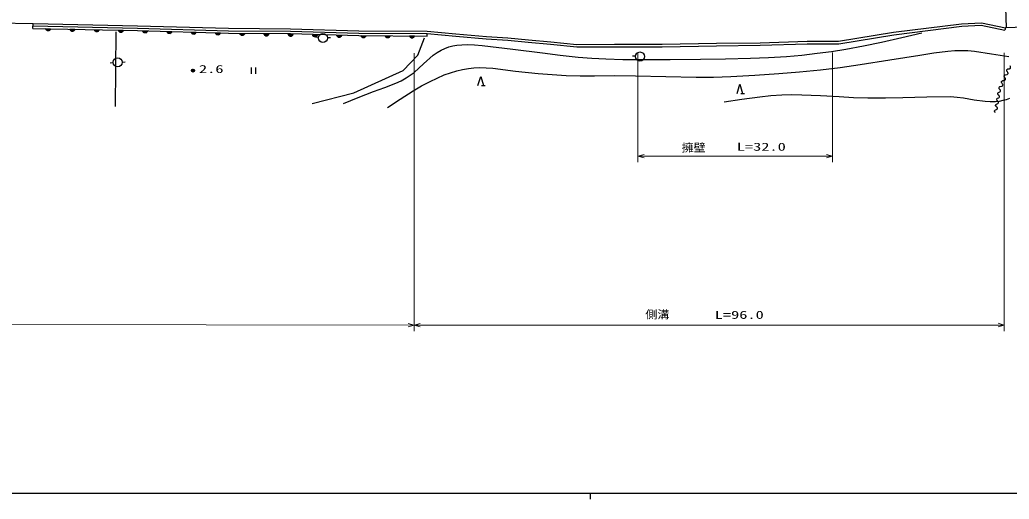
# Model space of a CAD drawing. Units: millimetres, scale not verified. Extents: x 40000 to 680000, y 20000 to 380000.
# Drawn here: x 173932 to 337076, y 204000 to 283138 of the extents above; entities that cross this region are included whole.
import ezdxf
from ezdxf.enums import TextEntityAlignment as Align

# ---------------------------------------------------------------- set-up
doc = ezdxf.new("R2010")
doc.units = ezdxf.units.MM
doc.header["$LTSCALE"] = 1000
for name, color, linetype, lineweight in [('M-BGD', 7, 'Continuous', 25), ('M-STR-HTXT', 7, 'Continuous', 13), ('M-TTL-BAND', 7, 'Continuous', 25)]:
    doc.layers.add(name, color=color, linetype=linetype, lineweight=lineweight)
doc.styles.add('ＭＳ ゴシック', font='')
doc.styles.get('ＭＳ ゴシック').set_extended_font_data('MS Gothic')

# ---------------------------------------------------------------- blocks, each defined once
blk = doc.blocks.new('BUHIN11')
at = {"layer": 'M-BGD'}
for p, q in [((379, -58), (-381, -42)), ((-362, -92), (358, -108)), ((327, -157), (-331, -143)), ((-296, -194), (286, -206)), ((237, -255), (-247, -245)), ((-154, -297), (144, -303))]:
    blk.add_line(p, q, dxfattribs=at)
blk.add_lwpolyline([(400, -9), (366, -100), (318, -177), (238, -263), (149, -309), (55, -337), (-69, -335), (-163, -303), (-249, -253), (-326, -163), (-372, -84), (-400, 9)], close=True, dxfattribs=at)
blk = doc.blocks.new('BUHIN12')
at = {"layer": 'M-BGD'}
for p, q in [((378, -61), (-381, -39)), ((-363, -90), (357, -110)), ((326, -159), (-332, -141)), ((-297, -192), (284, -208)), ((235, -257), (-249, -243)), ((-156, -296), (142, -304))]:
    blk.add_line(p, q, dxfattribs=at)
blk.add_lwpolyline([(400, -11), (365, -102), (317, -179), (237, -265), (147, -310), (53, -338), (-71, -334), (-165, -302), (-251, -251), (-327, -161), (-372, -82), (-400, 11)], close=True, dxfattribs=at)
blk = doc.blocks.new('BUHIN13')
at = {"layer": 'M-BGD'}
for p, q in [((379, -57), (-381, -43)), ((-362, -93), (358, -107)), ((327, -156), (-331, -144)), ((-296, -194), (286, -206)), ((237, -255), (-247, -245)), ((-154, -297), (144, -303))]:
    blk.add_line(p, q, dxfattribs=at)
blk.add_lwpolyline([(400, -8), (366, -99), (319, -176), (239, -263), (150, -309), (55, -337), (-69, -335), (-162, -303), (-249, -253), (-325, -164), (-372, -85), (-400, 8)], close=True, dxfattribs=at)
blk = doc.blocks.new('BUHIN14')
at = {"layer": 'M-BGD'}
for p, q in [((380, -52), (-380, -48)), ((-361, -98), (359, -102)), ((329, -152), (-329, -148)), ((-293, -198), (289, -202)), ((240, -251), (-244, -248)), ((-150, -299), (148, -301))]:
    blk.add_line(p, q, dxfattribs=at)
blk.add_lwpolyline([(400, -2), (367, -94), (321, -172), (242, -260), (154, -307), (60, -336), (-64, -336), (-158, -305), (-246, -256), (-323, -168), (-371, -90), (-400, 2)], close=True, dxfattribs=at)
blk = doc.blocks.new('BUHIN31')
at = {"layer": 'M-BGD'}
blk.add_lwpolyline([(-86, -482), (-171, -404), (-208, -358), (-232, -301), (-238, -236), (-227, -176), (-201, -123), (-160, -76), (-107, -43), (107, 43), (156, 79), (194, 114), (225, 174), (237, 241), (230, 304), (203, 359), (171, 404), (86, 482)], dxfattribs=at)
blk = doc.blocks.new('BUHIN32')
at = {"layer": 'M-BGD'}
blk.add_lwpolyline([(-214, -482), (-284, -379), (-310, -321), (-321, -255), (-310, -185), (-283, -125), (-242, -77), (-187, -38), (-123, -17), (123, 17), (183, 43), (233, 70), (280, 124), (310, 191), (320, 259), (305, 323), (284, 379), (214, 482)], dxfattribs=at)
blk = doc.blocks.new('BUHIN35')
at = {"layer": 'M-BGD'}
blk.add_circle((0, 0), 746, dxfattribs=at)
blk = doc.blocks.new('BUHIN36')
at = {"layer": 'M-BGD'}
for p, q in [((-385, 500), (-385, -500)), ((382, -500), (382, 500))]:
    blk.add_line(p, q, dxfattribs=at)
blk = doc.blocks.new('BUHIN37')
at = {"layer": 'M-BGD'}
blk.add_line((146, -746), (746, -746), dxfattribs=at)
blk.add_lwpolyline([(-458, -746), (0, 750), (458, -746)], dxfattribs=at)
blk = doc.blocks.new('BUHIN40')
at = {"layer": 'M-BGD'}
for centre, radius in [((0, 0), 250), ((0, 0), 219), ((0, 0), 188), ((0, 0), 156), ((0, 0), 125), ((0, 0), 93.8), ((0, -1), 62.5), ((0, 0), 31.2)]:
    blk.add_circle(centre, radius, dxfattribs=at)
blk = doc.blocks.new('BUHIN44')
at = {"layer": 'M-STR-HTXT'}
blk.add_lwpolyline([(1000, -288), (0, 0), (1000, 285)], dxfattribs=at)
blk = doc.blocks.new('BUHIN45')
at = {"layer": 'M-STR-HTXT'}
blk.add_lwpolyline([(-1000, 288), (0, 0), (-1000, -285)], dxfattribs=at)

msp = doc.modelspace()

# ---------------------------------------------------------------- linework, layer by layer
at = {"layer": 'M-BGD'}
for p, q in [((336613, 281790), (336425, 288966)), ((165267, 282721), (176116, 282510)), ((176099, 281710), (176116, 282510)), ((176116, 282510), (193337, 282146)), ((318016, 281075), (329215, 282478)), ((329215, 282478), (332509, 282644)), ((329250, 282079), (332478, 282242)), ((332478, 282242), (336381, 281430)), ((332509, 282644), (336462, 281822)), ((176099, 281710), (193317, 281346)), ((176107, 282110), (193327, 281746)), ((189721, 268823), (189805, 281132)), ((193317, 281346), (208347, 280930)), ((193327, 281746), (208354, 281330)), ((193337, 282146), (208361, 281730)), ((208347, 280930), (218578, 280863)), ((208354, 281330), (218586, 281263)), ((208361, 281730), (218593, 281663)), ((218578, 280863), (229818, 280516)), ((218586, 281263), (229825, 280916)), ((218593, 281663), (229833, 281316)), ((229825, 280916), (241114, 280849)), ((229833, 281316), (241117, 281249)), ((241079, 280851), (245816, 280407)), ((241112, 280449), (241114, 280849)), ((241117, 281249), (245851, 280806)), ((245851, 280806), (250875, 280395)), ((308934, 279590), (318016, 281075)), ((308966, 279190), (318073, 280679)), ((318073, 280679), (329250, 282079)), ((336462, 281822), (336381, 281430)), ((339674, 281905), (336462, 281822)), ((223164, 280218), (222668, 280281)), ((224655, 280188), (225153, 280231)), ((229818, 280516), (241112, 280449)), ((245816, 280407), (250845, 279997)), ((250845, 279997), (254383, 279751)), ((250875, 280395), (254416, 280149)), ((254383, 279751), (257755, 279423)), ((254416, 280149), (257792, 279821)), ((257755, 279423), (261462, 279094)), ((257792, 279821), (261498, 279493)), ((261462, 279094), (265762, 278682)), ((261498, 279493), (265781, 279082)), ((265781, 279082), (272016, 279084)), ((272016, 279084), (279840, 279087)), ((279840, 279087), (288816, 279254)), ((288816, 279254), (296005, 279339)), ((296005, 279339), (303745, 279588)), ((296013, 278939), (303752, 279188)), ((303745, 279588), (308934, 279590)), ((303752, 279188), (308966, 279190)), ((265762, 278682), (272017, 278684)), ((272017, 278684), (279844, 278687)), ((279844, 278687), (288822, 278854)), ((288822, 278854), (296013, 278939)), ((189325, 276045), (188827, 275996)), ((190820, 276160), (191319, 276186)), ((275434, 277115), (274935, 277142))]:
    msp.add_line(p, q, dxfattribs=at)
for points in [[(227282, 269292), (229747, 270309), (232257, 271279), (234101, 271946), (235915, 272667), (236802, 273083), (237654, 273549), (238326, 273981), (238962, 274461), (240503, 275871), (242120, 277269), (242765, 277721), (243436, 278119), (244042, 278411), (244675, 278648), (245335, 278827), (246013, 278949), (246836, 279027), (247684, 279047), (248923, 278995), (250169, 278882), (255204, 278305), (260118, 277699), (263054, 277312), (266004, 276983), (268274, 276796), (270556, 276668), (273361, 276594), (276171, 276579), (281170, 276602), (286186, 276623), (290308, 276670), (294423, 276776), (297391, 276908), (300361, 277101), (302886, 277321), (305404, 277601), (307775, 277926), (310148, 278313), (313074, 278861), (315992, 279468), (319345, 280218), (322694, 280995)], [(222158, 269303), (228991, 271057), (237137, 274739), (239590, 277281), (240640, 280172)], [(234564, 268653), (236669, 270056), (238812, 271412), (240173, 272207), (241582, 272959), (242744, 273518), (243930, 274022), (244965, 274399), (246013, 274718), (246955, 274944), (247905, 275111), (248801, 275208), (249703, 275244), (250826, 275218), (251953, 275131), (255674, 274666), (259394, 274261), (261701, 274082), (264009, 273964), (266342, 273899), (268689, 273895), (272067, 273931), (275456, 273907), (280444, 273757), (285442, 273652), (288312, 273685), (291191, 273778), (295127, 273983), (299070, 274249), (302519, 274541), (305972, 274894), (309229, 275286), (312479, 275738), (317403, 276505), (322336, 277299), (324647, 277666), (326977, 277975), (328102, 278062), (329226, 278089), (330279, 278047), (331329, 277944), (334177, 277501), (337039, 277086)], [(290086, 269610), (293012, 270056), (295939, 270441), (297747, 270622), (299557, 270743), (301220, 270789), (302895, 270775), (305961, 270641), (309039, 270447), (311408, 270315), (313787, 270243), (316654, 270242), (319531, 270302), (323470, 270413), (327412, 270464), (328475, 270384), (329525, 270245), (331311, 269941), (333129, 269693), (333955, 269644), (334790, 269655), (335453, 269719), (336098, 269842), (336646, 270004), (337172, 270223)]]:
    msp.add_lwpolyline(points, dxfattribs=at)
at = {"layer": 'M-STR-HTXT'}
for p, q in [((238960, 277626), (238974, 231722)), ((275854, 277702), (275860, 259617)), ((307944, 259626), (307938, 277712)), ((336271, 231751), (336257, 277655)), ((275859, 260617), (307943, 260626)), ((60933, 233012), (238974, 232722)), ((238974, 232722), (336270, 232751))]:
    msp.add_line(p, q, dxfattribs=at)
msp.add_lwpolyline([(237975, 233011), (238974, 232722), (237974, 232438)], dxfattribs=at)
at = {"layer": 'M-TTL-BAND'}
for p, q in [((40000, 205000), (579000, 205000)), ((268000, 205000), (268000, 204000))]:
    msp.add_line(p, q, dxfattribs=at)

# ---------------------------------------------------------------- block references
at = {"rotation": 0.0175}
for name, p in [('BUHIN11', (178612, 281657)), ('BUHIN11', (182611, 281572)), ('BUHIN11', (186610, 281488)), ('BUHIN11', (190609, 281403)), ('BUHIN12', (194608, 281310)), ('BUHIN12', (198606, 281199)), ('BUHIN12', (202605, 281089)), ('BUHIN12', (206603, 280978)), ('BUHIN13', (210602, 280886)), ('BUHIN13', (214602, 280809)), ('BUHIN13', (218601, 280732)), ('BUHIN13', (222600, 280655)), ('BUHIN35', (223908, 280123)), ('BUHIN13', (226599, 280578)), ('BUHIN14', (230599, 280511)), ('BUHIN14', (234599, 280488)), ('BUHIN14', (238599, 280464)), ('BUHIN35', (276183, 277074)), ('BUHIN35', (190071, 276120)), ('BUHIN40', (202484, 274750)), ('BUHIN36', (212464, 274733)), ('BUHIN32', (336567, 274071)), ('BUHIN32', (336995, 275035)), ('BUHIN37', (249929, 273016)), ('BUHIN37', (292658, 271732)), ('BUHIN32', (335711, 272145)), ('BUHIN32', (336139, 273108)), ('BUHIN31', (335412, 271182)), ('BUHIN31', (335070, 269256)), ('BUHIN31', (335241, 270219)), ('BUHIN31', (334899, 268293)), ('BUHIN44', (275859, 260617)), ('BUHIN45', (307943, 260626)), ('BUHIN44', (238974, 232722)), ('BUHIN45', (336270, 232751))]:
    msp.add_blockref(name, p, dxfattribs=at)

# ---------------------------------------------------------------- texts
at = {"layer": 'M-BGD', "style": 'ＭＳ ゴシック', "width": 1.5}
msp.add_text('2.6', height=1320, rotation=0.018, dxfattribs=at).set_placement((203484, 273950), align=Align.BOTTOM_LEFT)
at = {"layer": 'M-STR-HTXT', "style": 'ＭＳ ゴシック'}
for s, width, p in [('擁壁', 1.1, (283063, 260971)), ('L=32.0', 1.5, (292160, 261122)), ('側溝', 1.1, (277080, 233433)), ('L=96.0', 1.5, (288524, 233377))]:
    msp.add_text(s, height=1320, rotation=0.018, dxfattribs=dict(at, width=width)).set_placement(p, align=Align.BOTTOM_LEFT)

doc.saveas('drawing.dxf')
